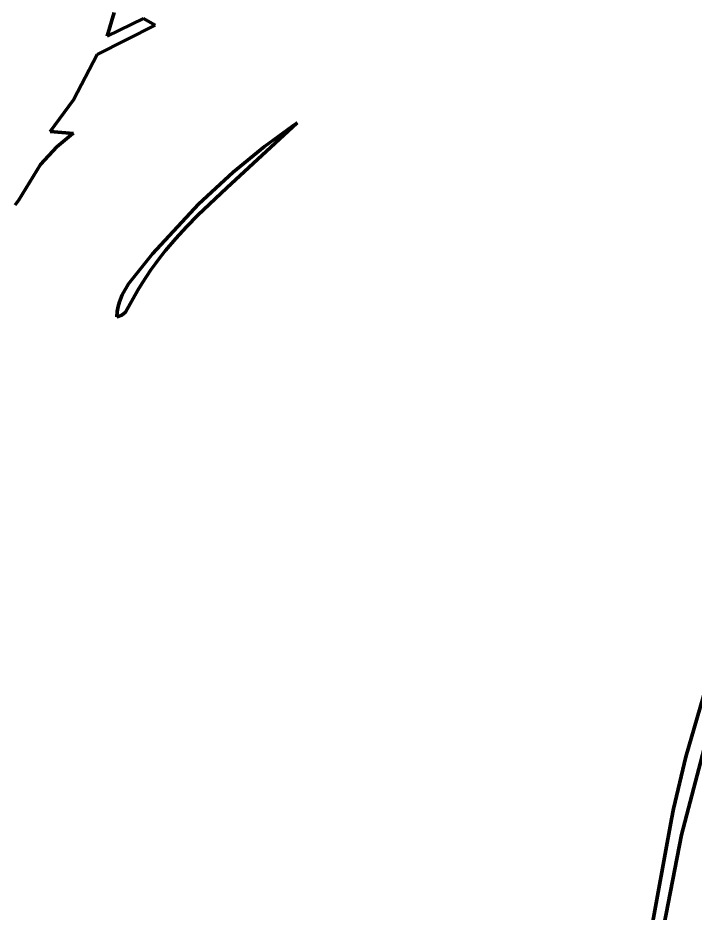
# Model space of a CAD drawing. Header units: millimetres. Extents: x 0 to 11, y 0 to 14.1.
# Drawn here: x 4.579 to 5.872, y 5.822 to 7.531 of the extents above; entities that cross this region are included whole.
import ezdxf

# ---------------------------------------------------------------- set-up
doc = ezdxf.new("R2010")
doc.units = ezdxf.units.MM
doc.layers.add('color#010101ff', color=7, linetype='CONTINUOUS', lineweight=100)
doc.layers.add('color#fefefeff', color=7, linetype='CONTINUOUS', lineweight=100)

msp = doc.modelspace()

# ---------------------------------------------------------------- linework, layer by layer
at = {"layer": 'color#010101ff'}
for p, q in [((4.7627, 7.541), (4.7492, 7.4959)), ((4.7492, 7.4959), (4.8189, 7.5294)), ((4.8189, 7.5294), (4.8406, 7.5167)), ((4.8406, 7.5167), (4.7302, 7.4606)), ((4.7302, 7.4606), (4.6846, 7.3743)), ((4.6846, 7.3743), (4.6402, 7.3136)), ((5.1123, 7.3305), (4.9775, 7.2063)), ((5.1017, 7.3232), (5.1123, 7.3305)), ((4.6402, 7.3136), (4.6846, 7.3099)), ((5.0496, 7.2854), (5.1017, 7.3232)), ((4.6797, 7.3066), (4.6528, 7.2848)), ((4.6846, 7.3099), (4.6797, 7.3066)), ((4.6528, 7.2848), (4.622, 7.2508)), ((4.9897, 7.2363), (5.0496, 7.2854)), ((4.622, 7.2508), (4.5798, 7.182)), ((4.9235, 7.1748), (4.9897, 7.2363)), ((4.9775, 7.2063), (4.9221, 7.1538)), ((4.5798, 7.182), (4.5733, 7.1735)), ((4.8355, 7.0805), (4.9235, 7.1748)), ((4.9221, 7.1538), (4.9008, 7.1319)), ((4.9008, 7.1319), (4.8803, 7.1095)), ((4.8803, 7.1095), (4.8606, 7.0863)), ((4.79, 7.0229), (4.8355, 7.0805)), ((4.8511, 7.0744), (4.8419, 7.0623)), ((4.8606, 7.0863), (4.8511, 7.0744)), ((4.8419, 7.0623), (4.8329, 7.0499)), ((4.8329, 7.0499), (4.8243, 7.0373)), ((4.7778, 7.0021), (4.79, 7.0229)), ((4.816, 7.0244), (4.808, 7.0112)), ((4.8243, 7.0373), (4.816, 7.0244)), ((4.808, 7.0112), (4.784, 6.9688)), ((4.7699, 6.9795), (4.7725, 6.9888)), ((4.7725, 6.9888), (4.7778, 7.0021)), ((4.7683, 6.9699), (4.7699, 6.9795)), ((4.7678, 6.9598), (4.7683, 6.9699)), ((4.7703, 6.9604), (4.7678, 6.9598)), ((4.7769, 6.9633), (4.7703, 6.9604)), ((4.784, 6.9688), (4.7769, 6.9633)), ((5.8542, 6.1202), (5.9847, 6.57)), ((5.9458, 6.3531), (5.846, 5.9712)), ((5.8309, 6.021), (5.8542, 6.1202)), ((5.8267, 6.001), (5.8309, 6.021)), ((5.756, 5.6121), (5.8267, 6.001)), ((5.846, 5.9712), (5.7882, 5.6759))]:
    msp.add_line(p, q, dxfattribs=at)
at = {"layer": 'color#fefefeff'}
for p, q in [((4.7492, 7.4959), (4.7627, 7.541)), ((4.8189, 7.5294), (4.7492, 7.4959)), ((4.8406, 7.5167), (4.8189, 7.5294)), ((4.7302, 7.4606), (4.8406, 7.5167)), ((4.6846, 7.3743), (4.7302, 7.4606)), ((4.6402, 7.3136), (4.6846, 7.3743)), ((4.9775, 7.2063), (5.1123, 7.3305)), ((5.1123, 7.3305), (5.1017, 7.3232)), ((4.6846, 7.3099), (4.6402, 7.3136)), ((5.1017, 7.3232), (5.0496, 7.2854)), ((4.6528, 7.2848), (4.6797, 7.3066)), ((4.6797, 7.3066), (4.6846, 7.3099)), ((4.622, 7.2508), (4.6528, 7.2848)), ((5.0496, 7.2854), (4.9897, 7.2363)), ((4.5798, 7.182), (4.622, 7.2508)), ((4.9897, 7.2363), (4.9235, 7.1748)), ((4.9221, 7.1538), (4.9775, 7.2063)), ((4.5733, 7.1735), (4.5798, 7.182)), ((4.9235, 7.1748), (4.8355, 7.0805)), ((4.9008, 7.1319), (4.9221, 7.1538)), ((4.8803, 7.1095), (4.9008, 7.1319)), ((4.8606, 7.0863), (4.8803, 7.1095)), ((4.8355, 7.0805), (4.79, 7.0229)), ((4.8419, 7.0623), (4.8511, 7.0744)), ((4.8511, 7.0744), (4.8606, 7.0863)), ((4.8329, 7.0499), (4.8419, 7.0623)), ((4.8243, 7.0373), (4.8329, 7.0499)), ((4.79, 7.0229), (4.7778, 7.0021)), ((4.808, 7.0112), (4.816, 7.0244)), ((4.816, 7.0244), (4.8243, 7.0373)), ((4.784, 6.9688), (4.808, 7.0112)), ((4.7725, 6.9888), (4.7699, 6.9795)), ((4.7778, 7.0021), (4.7725, 6.9888)), ((4.7699, 6.9795), (4.7683, 6.9699)), ((4.7683, 6.9699), (4.7678, 6.9598)), ((4.7678, 6.9598), (4.7703, 6.9604)), ((4.7703, 6.9604), (4.7769, 6.9633)), ((4.7769, 6.9633), (4.784, 6.9688)), ((5.9847, 6.57), (5.8542, 6.1202)), ((5.846, 5.9712), (5.9458, 6.3531)), ((5.8542, 6.1202), (5.8309, 6.021)), ((5.8309, 6.021), (5.8267, 6.001)), ((5.8267, 6.001), (5.756, 5.6121)), ((5.7882, 5.6759), (5.846, 5.9712))]:
    msp.add_line(p, q, dxfattribs=at)

doc.saveas('drawing.dxf')
